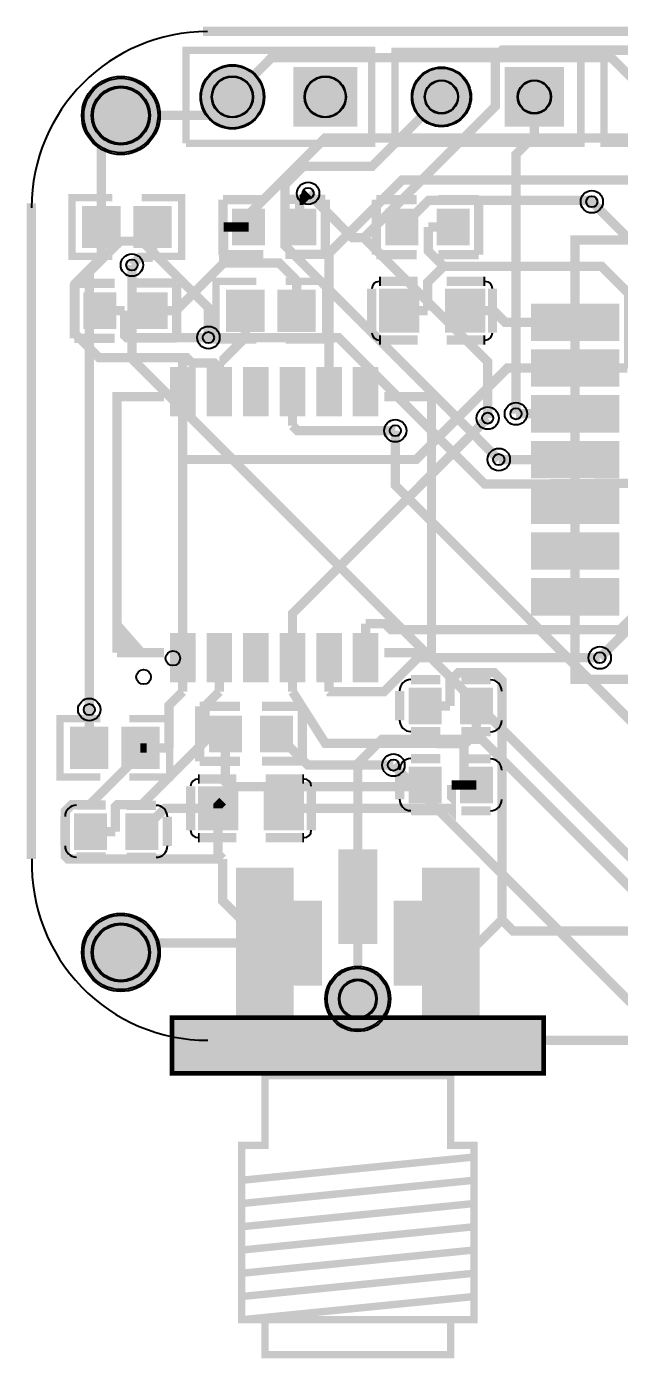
# Model space of a CAD drawing. Header units: millimetres. Extents: x -10.2 to 31.8, y 95.6 to 132.
# Drawn here: x -10.2 to 6.01, y 95.59 to 131.97 of the extents above; entities that cross this region are included whole.
import ezdxf

# ---------------------------------------------------------------- set-up
doc = ezdxf.new("R2010")
doc.units = ezdxf.units.MM
for name, color, linetype, true_color in [('BoardOutLine', 7, 'Continuous', 0xff00ff), ('BottomLayer', 7, 'Continuous', 0x0000ff), ('BottomPasteMaskLayer', 7, 'Continuous', 0x800000), ('BottomSolderMaskLayer', 7, 'Continuous', 0xaa00ff), ('Document', 7, 'Continuous', 0xffffff), ('Hole', 7, 'Continuous', 0x222222), ('Multi-Layer', 7, 'Continuous', 0xc0c0c0), ('TopLayer', 7, 'Continuous', 0xff0000), ('TopPasteMaskLayer', 7, 'Continuous', 0x808080), ('TopSilkLayer', 7, 'Continuous', 0xffcc00), ('TopSolderMaskLayer', 7, 'Continuous', 0x800080)]:
    doc.layers.add(name, color=color, linetype=linetype, true_color=true_color)

msp = doc.modelspace()

# ---------------------------------------------------------------- hatches: boundary and pattern name
at = {"layer": 'BottomLayer'}
for points in [[(-2.9210058420117093, 104.90220980441961), (-4.445008890017789, 104.90220980441961), (-4.445008890017789, 108.96621793243582), (-2.9210058420117093, 108.96621793243582)], [(2.1590043180086695, 104.90220980441961), (0.63500127000259, 104.90220980441961), (0.63500127000259, 108.96621793243582), (2.1590043180086695, 108.96621793243582)]]:
    msp.add_hatch(color=256, dxfattribs=at).paths.add_polyline_path(points)
at = {"layer": 'BottomPasteMaskLayer'}
for points in [[(-2.9210058420117093, 104.90220980441961), (-4.445008890017789, 104.90220980441961), (-4.445008890017789, 108.96621793243582), (-2.9210058420117093, 108.96621793243582)], [(2.1590043180086695, 104.90220980441961), (0.63500127000259, 104.90220980441961), (0.63500127000259, 108.96621793243582), (2.1590043180086695, 108.96621793243582)]]:
    msp.add_hatch(color=256, dxfattribs=at).paths.add_polyline_path(points)
at = {"layer": 'BottomSolderMaskLayer'}
for points in [[(-8.686817373634778, 129.54025908051813, 1), (-6.553213106426244, 129.54025908051813, 1)], [(-5.4474091948183405, 130.04826009652015, 1), (-3.696609093218137, 130.04826009652015, 1)], [(-1.1566170927408166, 129.2354584709169), (-2.9074171943410647, 129.2354584709169), (-2.9074171943410647, 130.8610617221234), (-1.1566170927408166, 130.8610617221234)], [(0.3302006604013652, 130.04826009652015, 1), (1.9558039116078678, 130.04826009652015, 1)], [(2.8702057404115067, 129.2354584709169), (2.8702057404115067, 130.8610617221234), (4.495808991617878, 130.8610617221234), (4.495808991617878, 129.2354584709169)], [(-2.895605791211551, 104.87680975361945), (-4.470408940817833, 104.87680975361945), (-4.470408940817833, 108.99161798323587), (-2.895605791211551, 108.99161798323587)], [(2.184404368808714, 104.87680975361945), (0.6096012192024318, 104.87680975361945), (0.6096012192024318, 108.99161798323587), (2.184404368808714, 108.99161798323587)], [(-8.686817373634778, 106.6802133604267, 1), (-6.553213106426244, 106.6802133604267, 1)], [(-2.032004064008059, 105.41021082042164, 1), (-0.25400050800094676, 105.41021082042164, 1)]]:
    msp.add_hatch(color=256, dxfattribs=at).paths.add_polyline_path(points)
at = {"layer": 'Document'}
msp.add_hatch(color=256, dxfattribs=at).paths.add_polyline_path([(-6.223012446024882, 103.37820675641342), (-6.223012446024882, 104.90220980441961), (3.9370078740157624, 104.90220980441961), (3.9370078740157624, 103.37820675641342)])
at = {"layer": 'Multi-Layer'}
for points in [[(-5.422009144018238, 130.04826009652015, 1), (-3.7220091440182386, 130.04826009652015, 1)], [(-1.1820167640335058, 129.26085852171707), (-2.8820167640335512, 129.26085852171707), (-2.8820167640335512, 130.83566167132324), (-1.1820167640335058, 130.83566167132324)], [(0.35560071120146675, 130.04826009652015, 1), (1.9304038608077663, 130.04826009652015, 1)], [(2.895605791211665, 129.26085852171707), (2.895605791211665, 130.83566167132324), (4.470408940817833, 130.83566167132324), (4.470408940817833, 129.26085852171707)], [(-8.636017272034575, 129.54025908051813, 1), (-6.604013208026448, 129.54025908051813, 1)], [(-8.636017272034575, 106.6802133604267, 1), (-6.604013208026448, 106.6802133604267, 1)], [(-1.9812039624078557, 105.41021082042164, 1), (-0.30480060960114996, 105.41021082042164, 1)]]:
    msp.add_hatch(color=256, dxfattribs=at).paths.add_polyline_path(points)
at = {"layer": 'TopLayer'}
for points in [[(-8.655016510032965, 127.04224028448061), (-7.655016510032965, 127.04224028448061), (-7.655016510032965, 125.94224028448059), (-8.655016510032965, 125.94224028448059)], [(-7.255016510032988, 127.04224028448061), (-6.255016510033101, 127.04224028448061), (-6.255016510033101, 125.94224028448059), (-7.255016510032988, 125.94224028448059)], [(-4.529006858013645, 126.94226568453132), (-3.7290068580136904, 126.94226568453132), (-3.7290068580136904, 126.04224028448061), (-4.529006858013645, 126.04224028448061)], [(-3.1290068580137813, 126.94226568453132), (-2.329006858013713, 126.94226568453132), (-2.329006858013713, 126.04224028448061), (-3.1290068580137813, 126.04224028448061)], [(0.46200152400308525, 126.04224028448061), (-0.33799847599698296, 126.04224028448061), (-0.33799847599698296, 126.94226568453132), (0.46200152400308525, 126.94226568453132)], [(1.8620015240030625, 126.04224028448061), (1.0620015240029943, 126.04224028448061), (1.0620015240029943, 126.94226568453132), (1.8620015240030625, 126.94226568453132)], [(-8.59301498602997, 124.65626111252209), (-7.7930149860299025, 124.65626111252209), (-7.7930149860299025, 123.7562357124715), (-8.59301498602997, 123.7562357124715)], [(-7.1930149860299935, 124.65626111252209), (-6.393014986029925, 124.65626111252209), (-6.393014986029925, 123.7562357124715), (-7.1930149860299935, 123.7562357124715)], [(-4.718008636017203, 124.75623571247138), (-3.7180086360172027, 124.75623571247138), (-3.7180086360172027, 123.65623571247147), (-4.718008636017203, 123.65623571247147)], [(-3.3180086360172254, 124.75623571247138), (-2.318008636017339, 124.75623571247138), (-2.318008636017339, 123.65623571247147), (-3.3180086360172254, 123.65623571247147)], [(-0.5109728219456429, 124.75626111252211), (0.48902717805435714, 124.75626111252211), (0.48902717805435714, 123.65623571247147), (-0.5109728219456429, 123.65623571247147)], [(1.2891287782575773, 124.75626111252211), (2.2891287782575773, 124.75626111252211), (2.2891287782575773, 123.65623571247147), (1.2891287782575773, 123.65623571247147)], [(3.6450088900178343, 123.39225298450594), (3.6450088900178343, 124.39225298450594), (5.945034290068634, 124.39225298450594), (5.945034290068634, 123.39225298450594)], [(3.6450088900178343, 122.14224028448052), (3.6450088900178343, 123.14224028448052), (5.945034290068634, 123.14224028448052), (5.945034290068634, 122.14224028448052)], [(-6.254000508001013, 122.64569469138928), (-5.604013208026458, 122.64569469138928), (-5.604013208026458, 121.3456692913386), (-6.254000508001013, 121.3456692913386)], [(-5.254000508001013, 122.64569469138928), (-4.604013208026458, 122.64569469138928), (-4.604013208026458, 121.3456692913386), (-5.254000508001013, 121.3456692913386)], [(-4.254000508001013, 122.64569469138928), (-3.6040132080263447, 122.64569469138928), (-3.6040132080263447, 121.3456692913386), (-4.254000508001013, 121.3456692913386)], [(-3.2540005080010133, 122.64569469138928), (-2.6040132080263447, 122.64569469138928), (-2.6040132080263447, 121.3456692913386), (-3.2540005080010133, 121.3456692913386)], [(-2.2540005080008996, 122.64569469138928), (-1.6040132080264584, 122.64569469138928), (-1.6040132080264584, 121.3456692913386), (-2.2540005080008996, 121.3456692913386)], [(-1.2540005080010133, 122.64569469138928), (-0.6040132080264584, 122.64569469138928), (-0.6040132080264584, 121.3456692913386), (-1.2540005080010133, 121.3456692913386)], [(3.6450088900178343, 120.89227838455679), (3.6450088900178343, 121.89227838455679), (5.945034290068634, 121.89227838455679), (5.945034290068634, 120.89227838455679)], [(3.6449834899669895, 119.64224028448052), (3.6449834899669895, 120.64224028448052), (5.945008890017789, 120.64224028448052), (5.945008890017789, 119.64224028448052)], [(3.6449834899669895, 118.3922275844551), (3.6449834899669895, 119.3922275844551), (5.945008890017789, 119.3922275844551), (5.945008890017789, 118.3922275844551)], [(3.6449834899669895, 117.14224028448052), (3.6449834899669895, 118.14224028448064), (5.945008890017789, 118.14224028448064), (5.945008890017789, 117.14224028448052)], [(3.6450088900178343, 115.8922275844551), (3.6450088900178343, 116.8922275844551), (5.945034290068634, 116.8922275844551), (5.945034290068634, 115.8922275844551)], [(-6.254000508001013, 115.38277876555753), (-5.604013208026458, 115.38277876555753), (-5.604013208026458, 114.08277876555746), (-6.254000508001013, 114.08277876555746)], [(-5.254000508001013, 115.38277876555753), (-4.604013208026458, 115.38277876555753), (-4.604013208026458, 114.08277876555746), (-5.254000508001013, 114.08277876555746)], [(-4.254000508001013, 115.38277876555753), (-3.6040132080263447, 115.38277876555753), (-3.6040132080263447, 114.08277876555746), (-4.254000508001013, 114.08277876555746)], [(-3.2540005080010133, 115.38277876555753), (-2.6040132080263447, 115.38277876555753), (-2.6040132080263447, 114.08277876555746), (-3.2540005080010133, 114.08277876555746)], [(-2.2540005080008996, 115.38277876555753), (-1.6040132080264584, 115.38277876555753), (-1.6040132080264584, 114.08277876555746), (-2.2540005080008996, 114.08277876555746)], [(-1.2540005080010133, 115.38277876555753), (-0.6040132080264584, 115.38277876555753), (-0.6040132080264584, 114.08277876555746), (-1.2540005080010133, 114.08277876555746)], [(0.29700279400560703, 113.86123952247897), (1.0970027940056752, 113.86123952247897), (1.0970027940056752, 112.96121412242826), (0.29700279400560703, 112.96121412242826)], [(1.6970027940055843, 113.86123952247897), (2.4970027940056525, 113.86123952247897), (2.4970027940056525, 112.96121412242826), (1.6970027940055843, 112.96121412242826)], [(-7.9850139700279215, 111.71823723647435), (-8.985013970027921, 111.71823723647435), (-8.985013970027921, 112.81823723647437), (-7.9850139700279215, 112.81823723647437)], [(-6.585013970027944, 111.71823723647435), (-7.585013970027944, 111.71823723647435), (-7.585013970027944, 112.81823723647437), (-6.585013970027944, 112.81823723647437)], [(-5.164008128016235, 113.09923799847593), (-4.364008128016167, 113.09923799847593), (-4.364008128016167, 112.19921259842522), (-5.164008128016235, 112.19921259842522)], [(-3.7640081280162576, 113.09923799847593), (-2.9640081280161894, 113.09923799847593), (-2.9640081280161894, 112.19921259842522), (-3.7640081280162576, 112.19921259842522)], [(0.29700279400560703, 111.7022352044703), (1.0970027940056752, 111.7022352044703), (1.0970027940056752, 110.80220980441959), (0.29700279400560703, 110.80220980441959)], [(1.6970027940055843, 111.7022352044703), (2.4970027940056525, 111.7022352044703), (2.4970027940056525, 110.80220980441959), (1.6970027940055843, 110.80220980441959)], [(-5.463982727965458, 111.16723393446784), (-4.463982727965458, 111.16723393446784), (-4.463982727965458, 110.06720853441709), (-5.463982727965458, 110.06720853441709)], [(-3.663881127762238, 111.16723393446784), (-2.663881127762238, 111.16723393446784), (-2.663881127762238, 110.06720853441709), (-3.663881127762238, 110.06720853441709)], [(-8.847015494030984, 110.43223266446523), (-8.047015494030916, 110.43223266446523), (-8.047015494030916, 109.53220726441452), (-8.847015494030984, 109.53220726441452)], [(-7.447015494031007, 110.43223266446523), (-6.6470154940309385, 110.43223266446523), (-6.6470154940309385, 109.53220726441452), (-7.447015494031007, 109.53220726441452)], [(-0.6350012700024763, 106.93421386842772), (-1.651003302006643, 106.93421386842772), (-1.651003302006643, 109.47421894843785), (-0.6350012700024763, 109.47421894843785)], [(-2.9210058420117093, 104.90220980441961), (-4.445008890017789, 104.90220980441961), (-4.445008890017789, 108.96621793243582), (-2.9210058420117093, 108.96621793243582), (-2.9210058420117093, 108.07721615443222), (-2.1590043180086695, 108.07721615443222), (-2.1590043180086695, 105.7912115824231), (-2.9210058420117093, 105.7912115824231)], [(0.63500127000259, 104.90220980441961), (2.1590043180086695, 104.90220980441961), (2.1590043180086695, 108.96621793243582), (0.63500127000259, 108.96621793243582), (0.63500127000259, 108.07721615443222), (-0.12700025400044979, 108.07721615443222), (-0.12700025400044979, 105.7912115824231), (0.63500127000259, 105.7912115824231)]]:
    msp.add_hatch(color=256, dxfattribs=at).paths.add_polyline_path(points)
at = {"layer": 'TopPasteMaskLayer'}
for points in [[(-8.655016510032965, 127.04224028448061), (-7.655016510032965, 127.04224028448061), (-7.655016510032965, 125.94224028448059), (-8.655016510032965, 125.94224028448059)], [(-7.255016510032988, 127.04224028448061), (-6.255016510033101, 127.04224028448061), (-6.255016510033101, 125.94224028448059), (-7.255016510032988, 125.94224028448059)], [(-4.529006858013645, 126.94226568453132), (-3.7290068580136904, 126.94226568453132), (-3.7290068580136904, 126.04224028448061), (-4.529006858013645, 126.04224028448061)], [(-3.1290068580137813, 126.94226568453132), (-2.329006858013713, 126.94226568453132), (-2.329006858013713, 126.04224028448061), (-3.1290068580137813, 126.04224028448061)], [(0.46200152400308525, 126.04224028448061), (-0.33799847599698296, 126.04224028448061), (-0.33799847599698296, 126.94226568453132), (0.46200152400308525, 126.94226568453132)], [(1.8620015240030625, 126.04224028448061), (1.0620015240029943, 126.04224028448061), (1.0620015240029943, 126.94226568453132), (1.8620015240030625, 126.94226568453132)], [(-8.59301498602997, 124.65626111252209), (-7.7930149860299025, 124.65626111252209), (-7.7930149860299025, 123.7562357124715), (-8.59301498602997, 123.7562357124715)], [(-7.1930149860299935, 124.65626111252209), (-6.393014986029925, 124.65626111252209), (-6.393014986029925, 123.7562357124715), (-7.1930149860299935, 123.7562357124715)], [(-4.718008636017203, 124.75623571247138), (-3.7180086360172027, 124.75623571247138), (-3.7180086360172027, 123.65623571247147), (-4.718008636017203, 123.65623571247147)], [(-3.3180086360172254, 124.75623571247138), (-2.318008636017339, 124.75623571247138), (-2.318008636017339, 123.65623571247147), (-3.3180086360172254, 123.65623571247147)], [(-0.5109728219456429, 124.75626111252211), (0.48902717805435714, 124.75626111252211), (0.48902717805435714, 123.65623571247147), (-0.5109728219456429, 123.65623571247147)], [(1.2891287782575773, 124.75626111252211), (2.2891287782575773, 124.75626111252211), (2.2891287782575773, 123.65623571247147), (1.2891287782575773, 123.65623571247147)], [(3.6450088900178343, 123.39225298450594), (3.6450088900178343, 124.39225298450594), (5.945034290068634, 124.39225298450594), (5.945034290068634, 123.39225298450594)], [(3.6450088900178343, 122.14224028448052), (3.6450088900178343, 123.14224028448052), (5.945034290068634, 123.14224028448052), (5.945034290068634, 122.14224028448052)], [(-6.254000508001013, 122.64569469138928), (-5.604013208026458, 122.64569469138928), (-5.604013208026458, 121.3456692913386), (-6.254000508001013, 121.3456692913386)], [(-5.254000508001013, 122.64569469138928), (-4.604013208026458, 122.64569469138928), (-4.604013208026458, 121.3456692913386), (-5.254000508001013, 121.3456692913386)], [(-4.254000508001013, 122.64569469138928), (-3.6040132080263447, 122.64569469138928), (-3.6040132080263447, 121.3456692913386), (-4.254000508001013, 121.3456692913386)], [(-3.2540005080010133, 122.64569469138928), (-2.6040132080263447, 122.64569469138928), (-2.6040132080263447, 121.3456692913386), (-3.2540005080010133, 121.3456692913386)], [(-2.2540005080008996, 122.64569469138928), (-1.6040132080264584, 122.64569469138928), (-1.6040132080264584, 121.3456692913386), (-2.2540005080008996, 121.3456692913386)], [(-1.2540005080010133, 122.64569469138928), (-0.6040132080264584, 122.64569469138928), (-0.6040132080264584, 121.3456692913386), (-1.2540005080010133, 121.3456692913386)], [(3.6450088900178343, 120.89227838455679), (3.6450088900178343, 121.89227838455679), (5.945034290068634, 121.89227838455679), (5.945034290068634, 120.89227838455679)], [(3.6449834899669895, 119.64224028448052), (3.6449834899669895, 120.64224028448052), (5.945008890017789, 120.64224028448052), (5.945008890017789, 119.64224028448052)], [(3.6449834899669895, 118.3922275844551), (3.6449834899669895, 119.3922275844551), (5.945008890017789, 119.3922275844551), (5.945008890017789, 118.3922275844551)], [(3.6449834899669895, 117.14224028448052), (3.6449834899669895, 118.14224028448064), (5.945008890017789, 118.14224028448064), (5.945008890017789, 117.14224028448052)], [(3.6450088900178343, 115.8922275844551), (3.6450088900178343, 116.8922275844551), (5.945034290068634, 116.8922275844551), (5.945034290068634, 115.8922275844551)], [(-6.254000508001013, 115.38277876555753), (-5.604013208026458, 115.38277876555753), (-5.604013208026458, 114.08277876555746), (-6.254000508001013, 114.08277876555746)], [(-5.254000508001013, 115.38277876555753), (-4.604013208026458, 115.38277876555753), (-4.604013208026458, 114.08277876555746), (-5.254000508001013, 114.08277876555746)], [(-4.254000508001013, 115.38277876555753), (-3.6040132080263447, 115.38277876555753), (-3.6040132080263447, 114.08277876555746), (-4.254000508001013, 114.08277876555746)], [(-3.2540005080010133, 115.38277876555753), (-2.6040132080263447, 115.38277876555753), (-2.6040132080263447, 114.08277876555746), (-3.2540005080010133, 114.08277876555746)], [(-2.2540005080008996, 115.38277876555753), (-1.6040132080264584, 115.38277876555753), (-1.6040132080264584, 114.08277876555746), (-2.2540005080008996, 114.08277876555746)], [(-1.2540005080010133, 115.38277876555753), (-0.6040132080264584, 115.38277876555753), (-0.6040132080264584, 114.08277876555746), (-1.2540005080010133, 114.08277876555746)], [(0.29700279400560703, 113.86123952247897), (1.0970027940056752, 113.86123952247897), (1.0970027940056752, 112.96121412242826), (0.29700279400560703, 112.96121412242826)], [(1.6970027940055843, 113.86123952247897), (2.4970027940056525, 113.86123952247897), (2.4970027940056525, 112.96121412242826), (1.6970027940055843, 112.96121412242826)], [(-7.9850139700279215, 111.71823723647435), (-8.985013970027921, 111.71823723647435), (-8.985013970027921, 112.81823723647437), (-7.9850139700279215, 112.81823723647437)], [(-6.585013970027944, 111.71823723647435), (-7.585013970027944, 111.71823723647435), (-7.585013970027944, 112.81823723647437), (-6.585013970027944, 112.81823723647437)], [(-5.164008128016235, 113.09923799847593), (-4.364008128016167, 113.09923799847593), (-4.364008128016167, 112.19921259842522), (-5.164008128016235, 112.19921259842522)], [(-3.7640081280162576, 113.09923799847593), (-2.9640081280161894, 113.09923799847593), (-2.9640081280161894, 112.19921259842522), (-3.7640081280162576, 112.19921259842522)], [(0.29700279400560703, 111.7022352044703), (1.0970027940056752, 111.7022352044703), (1.0970027940056752, 110.80220980441959), (0.29700279400560703, 110.80220980441959)], [(1.6970027940055843, 111.7022352044703), (2.4970027940056525, 111.7022352044703), (2.4970027940056525, 110.80220980441959), (1.6970027940055843, 110.80220980441959)], [(-5.463982727965458, 111.16723393446784), (-4.463982727965458, 111.16723393446784), (-4.463982727965458, 110.06720853441709), (-5.463982727965458, 110.06720853441709)], [(-3.663881127762238, 111.16723393446784), (-2.663881127762238, 111.16723393446784), (-2.663881127762238, 110.06720853441709), (-3.663881127762238, 110.06720853441709)], [(-8.847015494030984, 110.43223266446523), (-8.047015494030916, 110.43223266446523), (-8.047015494030916, 109.53220726441452), (-8.847015494030984, 109.53220726441452)], [(-7.447015494031007, 110.43223266446523), (-6.6470154940309385, 110.43223266446523), (-6.6470154940309385, 109.53220726441452), (-7.447015494031007, 109.53220726441452)], [(-0.6350012700024763, 106.93421386842772), (-1.651003302006643, 106.93421386842772), (-1.651003302006643, 109.47421894843785), (-0.6350012700024763, 109.47421894843785)], [(-2.9210058420117093, 104.90220980441961), (-4.445008890017789, 104.90220980441961), (-4.445008890017789, 108.96621793243582), (-2.9210058420117093, 108.96621793243582), (-2.9210058420117093, 108.07721615443222), (-2.1590043180086695, 108.07721615443222), (-2.1590043180086695, 105.7912115824231), (-2.9210058420117093, 105.7912115824231)], [(0.63500127000259, 104.90220980441961), (2.1590043180086695, 104.90220980441961), (2.1590043180086695, 108.96621793243582), (0.63500127000259, 108.96621793243582), (0.63500127000259, 108.07721615443222), (-0.12700025400044979, 108.07721615443222), (-0.12700025400044979, 105.7912115824231), (0.63500127000259, 105.7912115824231)]]:
    msp.add_hatch(color=256, dxfattribs=at).paths.add_polyline_path(points)
at = {"layer": 'TopSilkLayer'}
msp.add_hatch(color=256, dxfattribs=at).paths.add_polyline_path([(-7.729133858267687, 115.8242316484633), (-7.729133858267687, 114.86423672847343), (-7.729133858267687, 114.86423672847343), (-6.889128778257486, 114.86423672847343)])
at = {"layer": 'TopSolderMaskLayer'}
for points in [[(-8.686817373634778, 129.54025908051813, 1), (-6.553213106426244, 129.54025908051813, 1)], [(-5.4474091948183405, 130.04826009652015, 1), (-3.696609093218137, 130.04826009652015, 1)], [(-1.1566170927408166, 129.2354584709169), (-2.9074171943410647, 129.2354584709169), (-2.9074171943410647, 130.8610617221234), (-1.1566170927408166, 130.8610617221234)], [(0.3302006604013652, 130.04826009652015, 1), (1.9558039116078678, 130.04826009652015, 1)], [(2.8702057404115067, 129.2354584709169), (2.8702057404115067, 130.8610617221234), (4.495808991617878, 130.8610617221234), (4.495808991617878, 129.2354584709169)], [(-8.680420431808557, 127.06763974876912), (-7.629620330208354, 127.06763974876912), (-7.629620330208354, 125.91683964716901), (-8.680420431808557, 125.91683964716901)], [(-7.280423012458982, 127.06763974876912), (-6.2296229108587795, 127.06763974876912), (-6.2296229108587795, 125.91683964716901), (-7.280423012458982, 125.91683964716901)], [(-4.579803733800986, 126.99306721982612), (-3.6782035306005127, 126.99306721982612), (-3.6782035306005127, 125.9914387491857), (-4.579803733800986, 125.9914387491857)], [(-3.179810185426959, 126.99306721982612), (-2.2782099822263717, 126.99306721982612), (-2.2782099822263717, 125.9914387491857), (-3.179810185426959, 125.9914387491857)], [(0.5128048514162629, 125.9914387491857), (-0.38879535178421065, 125.9914387491857), (-0.38879535178421065, 126.99306721982612), (0.5128048514162629, 126.99306721982612)], [(1.9127983997902902, 125.9914387491857), (1.0111981965898167, 125.9914387491857), (1.0111981965898167, 126.99306721982612), (1.9127983997902902, 126.99306721982612)], [(-4.743412557792794, 124.78163517676), (-3.6926124561925917, 124.78163517676), (-3.6926124561925917, 123.6308350751599), (-4.743412557792794, 123.6308350751599)], [(-3.34341513844322, 124.78163517676), (-2.292615036843017, 124.78163517676), (-2.292615036843017, 123.6308350751599), (-3.34341513844322, 123.6308350751599)], [(-0.5617780848464236, 124.80706238714527), (0.5398221183538681, 124.80706238714527), (0.5398221183538681, 123.60543443784832), (-0.5617780848464236, 123.60543443784832)], [(1.2383235153567966, 124.80706238714527), (2.3399237185570883, 124.80706238714527), (2.3399237185570883, 123.60543443784832), (1.2383235153567966, 123.60543443784832)], [(-8.643811861817198, 124.707062647817), (-7.742211658616725, 124.707062647817), (-7.742211658616725, 123.70543417717658), (-8.643811861817198, 123.70543417717658)], [(-7.243818313443171, 124.707062647817), (-6.3422181102426975, 124.707062647817), (-6.3422181102426975, 123.70543417717658), (-7.243818313443171, 123.70543417717658)], [(3.5865881280149097, 123.38120836213625), (3.5865881280149097, 124.40329536283184), (6.003455052071331, 124.40329536283184), (6.003455052071331, 123.38120836213625)], [(3.5865881280149097, 122.1311995891873), (3.5865881280149097, 123.15328658988312), (6.003455052071331, 123.15328658988312), (6.003455052071331, 122.1311995891873)], [(-6.279409491646902, 122.67109523846841), (-5.578624075149037, 122.67109523846841), (-5.578624075149037, 121.32026874425958), (-6.279409491646902, 121.32026874425958)], [(-5.279409491646902, 122.67109523846841), (-4.578624075149037, 122.67109523846841), (-4.578624075149037, 121.32026874425958), (-5.279409491646902, 121.32026874425958)], [(-4.279409491646902, 122.67109523846841), (-3.578624075148923, 122.67109523846841), (-3.578624075148923, 121.32026874425958), (-4.279409491646902, 121.32026874425958)], [(-3.279409491646902, 122.67109523846841), (-2.578624075148923, 122.67109523846841), (-2.578624075148923, 121.32026874425958), (-3.279409491646902, 121.32026874425958)], [(-2.2794094916467884, 122.67109523846841), (-1.5786240751490368, 122.67109523846841), (-1.5786240751490368, 121.32026874425958), (-2.2794094916467884, 121.32026874425958)], [(-1.2793896408784349, 122.67109523846841), (-0.5786042243805696, 122.67109523846841), (-0.5786042243805696, 121.32026874425958), (-1.2793896408784349, 121.32026874425958)], [(3.5865881280149097, 120.88123712825268), (3.5865881280149097, 121.90332412894838), (6.003455052071331, 121.90332412894838), (6.003455052071331, 120.88123712825268)], [(3.5865614376389203, 119.63119678413273), (3.5865614376389203, 120.65328378482832), (6.003428361695342, 120.65328378482832), (6.003428361695342, 119.63119678413273)], [(3.5865614376389203, 118.3811824010744), (3.5865614376389203, 119.40326940177022), (6.003428361695342, 119.40326940177022), (6.003428361695342, 118.3811824010744)], [(3.5865614376389203, 117.13119397907792), (3.5865614376389203, 118.15328097977374), (6.003428361695342, 118.15328097977374), (6.003428361695342, 117.13119397907792)], [(3.5865881280149097, 115.8811852061292), (3.5865881280149097, 116.9032722068248), (6.003455052071331, 116.9032722068248), (6.003455052071331, 115.8811852061292)], [(-6.279409491646902, 115.40817832007872), (-5.578624075149037, 115.40817832007872), (-5.578624075149037, 114.05737821847845), (-6.279409491646902, 114.05737821847845)], [(-5.279409491646902, 115.40817832007872), (-4.578624075149037, 115.40817832007872), (-4.578624075149037, 114.05737821847845), (-5.279409491646902, 114.05737821847845)], [(-4.279409491646902, 115.40817832007872), (-3.578624075148923, 115.40817832007872), (-3.578624075148923, 114.05737821847845), (-4.279409491646902, 114.05737821847845)], [(-3.279409491646902, 115.40817832007872), (-2.578624075148923, 115.40817832007872), (-2.578624075148923, 114.05737821847845), (-3.279409491646902, 114.05737821847845)], [(-2.2794094916467884, 115.40817832007872), (-1.5786240751490368, 115.40817832007872), (-1.5786240751490368, 114.05737821847845), (-2.2794094916467884, 114.05737821847845)], [(-1.2793896408784349, 115.40817832007872), (-0.5786042243805696, 115.40817832007872), (-0.5786042243805696, 114.05737821847845), (-1.2793896408784349, 114.05737821847845)], [(0.24620591821837934, 113.91204105777376), (1.1478061214188529, 113.91204105777376), (1.1478061214188529, 112.91041258713346), (0.24620591821837934, 112.91041258713346)], [(1.6461994665924067, 113.91204105777376), (2.54779966979288, 113.91204105777376), (2.54779966979288, 112.91041258713346), (1.6461994665924067, 112.91041258713346)], [(-5.214805003803463, 113.15003953377072), (-4.313204800602989, 113.15003953377072), (-4.313204800602989, 112.14841106313031), (-5.214805003803463, 112.14841106313031)], [(-3.8148114554294352, 113.15003953377072), (-2.9132112522289617, 113.15003953377072), (-2.9132112522289617, 112.14841106313031), (-3.8148114554294352, 112.14841106313031)], [(-7.9596203708535995, 111.69283777218584), (-9.010420472453802, 111.69283777218584), (-9.010420472453802, 112.84363787378595), (-7.9596203708535995, 112.84363787378595)], [(-6.5596100482523525, 111.69283777218584), (-7.610410149852555, 111.69283777218584), (-7.610410149852555, 112.84363787378595), (-6.5596100482523525, 112.84363787378595)], [(0.24620591821837934, 111.75303673976521), (1.1478061214188529, 111.75303673976521), (1.1478061214188529, 110.7514082691248), (0.24620591821837934, 110.7514082691248)], [(1.6461994665924067, 111.75303673976521), (2.54779966979288, 111.75303673976521), (2.54779966979288, 110.7514082691248), (1.6461994665924067, 110.7514082691248)], [(-5.514787990866239, 111.21803520909089), (-4.413187787665947, 111.21803520909089), (-4.413187787665947, 110.01640725979394), (-5.514787990866239, 110.01640725979394)], [(-3.7146863906630188, 111.21803520909089), (-2.613086187462727, 111.21803520909089), (-2.613086187462727, 110.01640725979394), (-3.7146863906630188, 110.01640725979394)], [(-8.897812369818212, 110.48303419976003), (-7.996212166617738, 110.48303419976003), (-7.996212166617738, 109.48140572911973), (-8.897812369818212, 109.48140572911973)], [(-7.497818821444184, 110.48303419976003), (-6.596218618243711, 110.48303419976003), (-6.596218618243711, 109.48140572911973), (-7.497818821444184, 109.48140572911973)], [(-0.6096012192024318, 106.90881381762767), (-1.6764033528066875, 106.90881381762767), (-1.6764033528066875, 109.4996189992379), (-0.6096012192024318, 109.4996189992379)], [(-2.9040724748116418, 104.87680975361945), (-4.461942257217856, 104.87680975361945), (-4.461942257217856, 108.99161798323587), (-2.9040724748116418, 108.99161798323587), (-2.9040724748116418, 108.09150368300732), (-2.1251375836085344, 108.09150368300732), (-2.1251375836085344, 105.776924053848), (-2.9040724748116418, 105.776924053848)], [(0.6180679028025224, 104.87680975361945), (2.175937685208737, 104.87680975361945), (2.175937685208737, 108.99161798323587), (0.6180679028025224, 108.99161798323587), (0.6180679028025224, 108.09150368300732), (-0.1608669884005849, 108.09150368300732), (-0.1608669884005849, 105.776924053848), (0.6180679028025224, 105.776924053848)], [(-8.686817373634778, 106.6802133604267, 1), (-6.553213106426244, 106.6802133604267, 1)], [(-2.032004064008059, 105.41021082042164, 1), (-0.25400050800094676, 105.41021082042164, 1)]]:
    msp.add_hatch(color=256, dxfattribs=at).paths.add_polyline_path(points)

# ---------------------------------------------------------------- linework, layer by layer
at = {"layer": 'BoardOutLine', "const_width": 0.25400050800101603}
for points in [[(-5.370993141986219, 131.83997967995936), (25.236068072136277, 131.83997967995936)], [(-10.07000254000502, 109.23393446786895), (-10.07000254000502, 127.14097028194055)], [(25.236068072136277, 104.28092456184913), (-5.243992887985769, 104.28092456184913)]]:
    msp.add_lwpolyline(points, dxfattribs=at)
at = {"layer": 'BoardOutLine'}
for centre, start, end in [((-5.252044704089485, 127.02197104394213), 90, 180), ((-5.244045858579398, 109.09093218186388), 178.302692951156, 270)]:
    msp.add_arc(centre, 4.810007620015241, start, end, dxfattribs=at)
at = {"layer": 'BottomLayer', "const_width": 0.25400050800101603}
for points in [[(6.4702819405638365, 131.32512065024127), (2.8063246126491777, 131.32512065024127), (2.614808229616415, 131.1336042672085), (2.614808229616415, 129.79070358140712), (-0.9765049530099077, 126.19939039878079)], [(2.710566421132853, 120.14224028448052), (-3.129921259842604, 125.98272796545598), (-3.129921259842604, 127.65405130810257), (-2.630048260096487, 128.15392430784857), (-0.7512065024129697, 128.15392430784857), (1.1431292862586133, 130.04826009652015)], [(3.6831343662688596, 130.04826009652015), (3.6831343662688596, 128.9817119634239)], [(3.6831343662688596, 128.9817119634239), (3.1789433578867374, 128.47752095504177), (3.1789433578867374, 121.39217678435352)], [(26.004572009144113, 120.49276098552195), (25.84201168402342, 120.33020066040126), (25.05461010922022, 120.33020066040126), (23.34518669037334, 122.03962407924803), (23.34518669037334, 124.13766827533652), (20.284480568961044, 127.19837439674882), (17.945135890271786, 127.19837439674882), (15.514351028702094, 124.77012954025895), (8.333756667513398, 124.77012954025895), (7.747015494031075, 119.50723901447805), (3.035306070612023, 119.47167894335792), (2.3291846583693996, 119.47167894335792), (-1.6738633477267513, 123.47472694945384), (-5.227330454660887, 123.47472694945384), (-5.227330454660887, 123.47472694945384)], [(-0.9765049530099077, 126.19939039878079), (-1.2871475742952043, 126.19939039878079), (-2.500762001523981, 127.41300482600957)], [(16.098552197104482, 126.19253238506474), (15.509271018541995, 125.60325120650236), (6.835153670307363, 125.60325120650236), (5.2527305054609315, 127.18567437134868)], [(-5.226187452374916, 123.47548895097782), (-5.226187452374916, 124.28702057404121), (-7.0466090932180805, 126.10744221488437), (-7.640462280924567, 126.10744221488437), (-8.484759969519928, 125.26314452628901), (-8.484759969519928, 113.31343662687311)], [(2.407543815087706, 121.27355854711709), (2.407543815087706, 122.81534163068318), (-0.9765049530099077, 126.19939039878079)], [(9.241681483362981, 106.33629667259333), (-7.318643637287323, 122.89662179324353), (-7.318643637287323, 125.45440690881378)], [(5.471805943611798, 114.72923545847084), (10.79514859029723, 120.05257810515616), (10.79514859029723, 124.16383032766066)], [(12.10223520447039, 107.21920243840475), (-0.11899923799842327, 119.44043688087379), (-0.11899923799842327, 120.92989585979171)], [(-0.17018034036073004, 111.79832359664715), (6.283972567945057, 105.34163068326131), (14.536449072898222, 105.34163068326131), (23.622047244094574, 114.42722885445767), (23.622047244094574, 115.31623063246127), (25.176530353060798, 116.71577343154684)], [(15.036931673863364, 116.39220218440437), (15.036931673863364, 109.2357124714249), (11.55181610363229, 105.75059690119372), (8.999085598171177, 105.75059690119372), (2.251587503175074, 112.49809499619005), (-0.48524257048518393, 112.49809499619005), (-1.1430022860045028, 111.8403352806705), (-1.1430022860045028, 105.41021082042164)]]:
    msp.add_lwpolyline(points, dxfattribs=at)
at = {"layer": 'BottomSolderMaskLayer'}
for points in [[(-1.6731706190684417, 105.41007612318253), (-1.6731706190684417, 105.41034551766063)], [(-0.612833952940564, 105.41007612318253), (-0.612833952940564, 105.41034551766063)]]:
    msp.add_lwpolyline(points, close=True, dxfattribs=at)
for centre, radius in [((-7.6200152400305114, 129.54025908051813), 1.0668021336042672), ((-4.572009144018239, 130.04826009652015), 0.8754000508001016), ((-4.572009144018239, 130.04826009652015), 0.5664484065211015), ((-2.032004064008106, 130.04826009652015), 0.5664484065211015), ((1.1430022860046165, 130.04826009652015), 0.8128016256032513), ((-7.6200152400305114, 129.54025908051813), 0.8001016002032004), ((1.1430022860046165, 130.04826009652015), 0.45883962735667416), ((3.6830073660146354, 130.04826009652015), 0.45883962735667416), ((-7.6200152400305114, 106.6802133604267), 1.0668021336042672), ((-7.6200152400305114, 106.6802133604267), 0.8001016002032004), ((-1.1430022860045028, 105.41021082042164), 0.8890017780035561)]:
    msp.add_circle(centre, radius, dxfattribs=at)
for centre, start, end in [((-1.1430022860045028, 105.41034551766063), 360, 540), ((-1.1430022860045028, 105.41007612318253), 540, 360)]:
    msp.add_arc(centre, 0.5301683330639388, start, end, dxfattribs=at)
at = {"layer": 'Document'}
for points, const_width in [([(-6.223012446024882, 103.37820675641342), (-6.223012446024882, 104.90220980441961), (3.9370078740157624, 104.90220980441961), (3.9370078740157624, 103.37820675641342), (-6.223012446024882, 103.37820675641342)], 0.12700025400050802), ([(-3.683007366014749, 95.69469138938268), (-3.683007366014749, 96.64719329438651), (-4.318008636017225, 96.64719329438651), (-4.318008636017225, 97.2821945643891), (-4.318008636017225, 97.91719583439158), (-4.318008636017225, 98.55219710439417), (-4.318008636017225, 99.18719837439676), (-4.318008636017225, 99.82219964439923), (-4.318008636017225, 100.45720091440182), (-4.318008636017225, 101.40970281940565), (-3.683007366014749, 101.40970281940565), (-3.683007366014749, 103.3147066294132), (1.3970027940056298, 103.3147066294132), (1.3970027940056298, 101.40970281940565), (2.032004064008106, 101.40970281940565), (2.032004064008106, 100.45720091440182), (2.032004064008106, 99.82219964439923), (2.032004064008106, 99.18719837439676), (2.032004064008106, 98.55219710439417), (2.032004064008106, 97.91719583439158), (2.032004064008106, 97.2821945643891), (2.032004064008106, 96.64719329438651), (1.3970027940056298, 96.64719329438651), (1.3970027940056298, 95.69469138938268), (-3.683007366014749, 95.69469138938268)], 0.20320040640081283)]:
    msp.add_lwpolyline(points, close=True, dxfattribs=dict(at, const_width=const_width))
at = {"layer": 'Document', "const_width": 0.20320040640081283}
for points in [[(-4.318008636017225, 100.45720091440182), (2.032004064008106, 101.0922021844043)], [(-4.318008636017225, 99.82219964439923), (2.032004064008106, 100.45720091440182)], [(-4.318008636017225, 99.18719837439676), (2.032004064008106, 99.82219964439923)], [(-4.318008636017225, 98.55219710439417), (2.032004064008106, 99.18719837439676)], [(-4.318008636017225, 97.91719583439158), (2.032004064008106, 98.55219710439417)], [(-4.318008636017225, 97.2821945643891), (2.032004064008106, 97.91719583439158)], [(-4.318008636017225, 96.64719329438651), (2.032004064008106, 97.2821945643891)], [(-3.683007366014749, 96.64719329438651), (1.3970027940056298, 96.64719329438651)]]:
    msp.add_lwpolyline(points, dxfattribs=at)
at = {"layer": 'Document'}
msp.add_circle((-6.198882397764805, 114.71424942849887), 0.19989839979679963, dxfattribs=at)
at = {"layer": 'Hole'}
for centre in [(-2.500635001269984, 127.41300482600957), (5.254000508001127, 127.18440436880871), (-7.318516637033326, 125.45440690881378), (-5.226060452120805, 123.47548895097782), (3.1790703581407342, 121.39217678435352), (2.4076708153415893, 121.27355854711709), (-0.11887223774442646, 120.92989585979171), (2.71069342138685, 120.14224028448052), (5.4719329438660225, 114.72923545847084), (-8.484632969265931, 113.31343662687311), (-0.16992633985262273, 111.79730759461518)]:
    msp.add_circle(centre, 0.15250190500381003, dxfattribs=at)
at = {"layer": 'Multi-Layer'}
for points in [[(-1.6428752857505025, 105.41008382016753), (-1.6428752857505025, 105.41033782067564)], [(-0.6431292862585033, 105.41008382016753), (-0.6431292862585033, 105.41033782067564)]]:
    msp.add_lwpolyline(points, close=True, dxfattribs=at)
for centre, radius in [((-4.572009144018239, 130.04826009652015), 0.8500000000000001), ((-4.572009144018239, 130.04826009652015), 0.5500127000254001), ((-2.032004064008106, 130.04826009652015), 0.5500127000254001), ((1.1430022860046165, 130.04826009652015), 0.7874015748031498), ((-7.6200152400305114, 129.54025908051813), 1.0160020320040641), ((-7.6200152400305114, 129.54025908051813), 0.7620015240030481), ((1.1430022860046165, 130.04826009652015), 0.4445008890017781), ((3.6830073660146354, 130.04826009652015), 0.4445008890017781), ((-2.500635001269984, 127.41300482600957), 0.30500381000762006), ((5.254000508001127, 127.18440436880871), 0.30500381000762006), ((-7.318516637033326, 125.45440690881378), 0.30500381000762006), ((-5.226060452120805, 123.47548895097782), 0.30500381000762006), ((2.4076708153415893, 121.27355854711709), 0.30500381000762006), ((3.1790703581407342, 121.39217678435352), 0.30500381000762006), ((-0.11887223774442646, 120.92989585979171), 0.30500381000762006), ((2.71069342138685, 120.14224028448052), 0.30500381000762006), ((5.4719329438660225, 114.72923545847084), 0.30500381000762006), ((-8.484632969265931, 113.31343662687311), 0.30500381000762006), ((-0.16992633985262273, 111.79730759461518), 0.30500381000762006), ((-7.6200152400305114, 106.6802133604267), 1.0160020320040641), ((-7.6200152400305114, 106.6802133604267), 0.7620015240030481), ((-1.1430022860045028, 105.41021082042164), 0.8382016764033529)]:
    msp.add_circle(centre, radius, dxfattribs=at)
for centre, start, end in [((-1.1430022860045028, 105.41033782067564), 360, 540), ((-1.1430022860045028, 105.41008382016753), 540, 360)]:
    msp.add_arc(centre, 0.4998729997459995, start, end, dxfattribs=at)
at = {"layer": 'TopLayer', "const_width": 0.25400050800101603}
for points in [[(-4.571882143764242, 130.04826009652015), (-3.5035560071120244, 131.11658623317248), (5.789814579629137, 131.11658623317248), (6.8581407162814685, 130.04826009652015)], [(-7.619888239776401, 129.54025908051813), (-5.079883159766268, 129.54025908051813), (-4.571882143764242, 130.04826009652015)], [(8.331597663195453, 130.04826009652015), (8.331597663195453, 129.9527559055117), (7.300609601219094, 128.9217678435357), (-2.038989077978158, 128.9217678435357), (-4.468503937007881, 126.49225298450597)], [(-8.154813309626661, 126.49225298450597), (-8.154813309626661, 129.00533401066798), (-7.619888239776401, 129.54025908051813)], [(-1.9290068580137358, 121.995681991364), (-1.9290068580137358, 125.78155956311912), (0.07023114046228329, 127.78079756159502), (7.300609601219094, 127.78079756159502), (7.315849631699166, 127.76555753111495), (11.85102870205742, 127.76555753111495), (12.045085090170232, 127.57150114300225)], [(-2.7288544577089624, 127.22148844297692), (-2.6922783845567437, 127.22148844297692), (-2.500762001523981, 127.41300482600957)], [(-2.7288544577089624, 126.49225298450597), (-2.7288544577089624, 127.22148844297692)], [(0.06210312420625996, 126.49225298450597), (0.7931165862331682, 127.22326644653288), (5.215011430022969, 127.22326644653288), (5.253873507746903, 127.18440436880871)], [(-8.154813309626661, 126.49225298450597), (-8.154813309626661, 125.66319532639056)], [(-6.754762509524994, 126.49225298450597), (-6.754762509524994, 125.66319532639056)], [(-4.808102616205247, 126.49225298450597), (-4.808102616205247, 125.51181102362193)], [(-4.468503937007881, 126.49225298450597), (-4.808102616205247, 126.49225298450597)], [(-4.128905257810516, 126.49225298450597), (-4.468503937007881, 126.49225298450597)], [(1.4621539243078132, 126.49225298450597), (0.7829565659131958, 126.49225298450597)], [(1.2030734061468138, 125.42011684023362), (0.7829565659131958, 125.84023368046735), (0.7829565659131958, 126.49225298450597)], [(-0.9290068580136221, 115.6619253238506), (-0.39890779781558194, 115.6619253238506), (-0.2366014732029953, 115.49961899923801), (6.032893065786084, 115.49961899923801), (9.54521209042423, 119.01193802387604), (9.54521209042423, 126.14224028448052)], [(-8.154813309626661, 125.66319532639056), (-8.873888747777414, 124.94411988823981), (-8.873888747777414, 123.5824231648462), (-8.216281432562823, 122.92481584963161), (-5.928752857505742, 122.92481584963161)], [(-6.754762509524994, 125.66319532639056), (-7.1098552197104254, 125.66319532639056), (-7.318643637287323, 125.45440690881378)], [(-4.808102616205247, 125.51181102362193), (-6.1136652273304435, 124.20624841249673)], [(-4.808102616205247, 125.51181102362193), (-3.294259588519253, 125.51181102362193), (-2.8177546355092318, 125.03530607061214)], [(1.2030734061468138, 125.42011684023362), (0.7682245364491109, 124.98526797053592), (0.7682245364491109, 124.20624841249673)], [(1.2030734061468138, 125.42011684023362), (5.517272034544021, 125.42011684023362), (6.264287528575096, 124.67310134620266), (6.264287528575096, 122.68199136398266), (6.22440944881896, 122.64211328422653)], [(-2.8177546355092318, 124.20624841249673), (-2.8177546355092318, 125.03530607061214)], [(-8.192913385826841, 124.20624841249673), (-7.513716027431997, 124.20624841249673)], [(-7.513716027431997, 124.20624841249673), (-7.513716027431997, 123.52705105410212), (-7.462153924307813, 123.47548895097782), (-5.226187452374916, 123.47548895097782)], [(-6.7928625857251745, 124.20624841249673), (-6.1136652273304435, 124.20624841249673)], [(-4.217805435610899, 124.20624841249673), (-4.217805435610899, 123.47802895605787)], [(-0.010795021590070064, 124.20624841249673), (0.7682245364491109, 124.20624841249673)], [(1.7893065786131501, 124.20624841249673), (2.568326136652331, 124.20624841249673)], [(4.795148590297231, 123.89230378460752), (2.882270764541545, 123.89230378460752), (2.568326136652331, 124.20624841249673)], [(-4.217805435610899, 123.47802895605787), (-4.871856743713465, 122.8239776479553), (-4.928752857505742, 122.8239776479553)], [(-5.928752857505742, 122.46024892049786), (-5.928752857505742, 122.92481584963161)], [(-5.928752857505742, 122.92481584963161), (-5.818770637541206, 122.92481584963161), (-5.671196342392591, 122.777241554483), (-4.9754889509778195, 122.777241554483), (-4.928752857505742, 122.8239776479553)], [(-4.928752857505742, 121.995681991364), (-4.928752857505742, 122.8239776479553)], [(-5.928752857505742, 120.14401828803659), (0.4499618999237782, 120.14401828803659), (2.9480568961137124, 122.64211328422653), (4.795148590297231, 122.64211328422653)], [(-5.928752857505742, 122.46024892049786), (-5.928752857505742, 121.995681991364)], [(4.795148590297231, 122.64211328422653), (6.22440944881896, 122.64211328422653)], [(-5.928752857505742, 121.995681991364), (-5.928752857505742, 120.14401828803659)], [(-2.9287528575056285, 121.995681991364), (-2.9287528575056285, 121.06654813309626)], [(4.795148590297231, 121.39217678435352), (3.1789433578867374, 121.39217678435352)], [(-2.9287528575056285, 114.73279146558286), (-2.9287528575056285, 115.93726187452376), (2.407543815087706, 121.27355854711709)], [(-2.9287528575056285, 121.06654813309626), (-2.79210058420108, 120.92989585979171), (-0.11899923799842327, 120.92989585979171)], [(-5.928752857505742, 120.14401828803659), (-5.928752857505742, 114.73279146558286)], [(4.795148590297231, 120.14224028448052), (2.710566421132853, 120.14224028448052)], [(-0.9290068580136221, 114.73279146558286), (-0.9290068580136221, 115.6619253238506)], [(-5.928752857505742, 114.73279146558286), (-5.928752857505742, 113.80365760731524)], [(-4.928752857505742, 114.73279146558286), (-4.928752857505742, 113.80365760731524)], [(-2.9287528575056285, 114.268224536449), (-2.9287528575056285, 114.73279146558286)], [(-1.9290068580137358, 114.73279146558286), (-1.9290068580137358, 113.80365760731524)], [(-1.9290068580137358, 113.80365760731524), (-1.9272288544576668, 113.80187960375918), (-0.4283718567436381, 113.80187960375918), (0.4989839979680255, 114.72923545847084), (5.471805943611798, 114.72923545847084)], [(-2.9287528575056285, 114.268224536449), (-2.9287528575056285, 113.80365760731524)], [(1.376301752603581, 113.41122682245361), (1.376301752603581, 114.09042418084834), (1.6071882143763787, 114.32131064262126), (2.5894081788163703, 114.32131064262126), (2.7979425958851607, 114.11277622555247), (2.7979425958851607, 107.57302514605021)], [(-4.928752857505742, 113.80365760731524), (-5.317881635763229, 113.41452882905764), (-5.317881635763229, 112.45237490474972), (-7.051943103886174, 110.71831343662689), (-7.710820421640847, 110.71831343662689), (-7.76771653543301, 110.66141732283461), (-7.76771653543301, 109.98221996443988)], [(-6.305689611379194, 112.268224536449), (-6.305689611379194, 113.42672085344168), (-5.928752857505742, 113.80365760731524)], [(1.7576835153670345, 112.34188468376931), (1.7170434340869178, 112.38252476504942), (-0.5080010160020265, 112.39522479044956), (-2.032004064008106, 112.39522479044956), (-2.9286258572517454, 113.80238760477516)], [(0.6971043942087363, 113.41122682245361), (1.376301752603581, 113.41122682245361)], [(2.097155194310403, 113.41122682245361), (2.097155194310403, 112.68199136398266)], [(-8.484759969519928, 113.31343662687311), (-8.484759969519928, 112.268224536449)], [(-4.764033528066989, 112.64922529845057), (-4.764033528066989, 111.33870967741927), (-4.636931673863273, 111.21160782321556)], [(-3.3639827279654355, 112.64922529845057), (-2.512065024130038, 111.79730759461518), (-0.1700279400558884, 111.79730759461518)], [(1.7575565151130377, 112.3423926847853), (2.097155194310403, 112.68199136398266)], [(1.7575565151130377, 111.25222250444494), (1.7575565151130377, 112.3423926847853)], [(-6.9191008382016435, 112.268224536449), (-8.474345948691848, 110.71297942595879), (-8.963296926593898, 110.71297942595879), (-9.139065278130602, 110.53721107442209), (-9.139065278130602, 109.30861061722123), (-9.065151130302183, 109.23469646939282), (-4.836804673609322, 109.23469646939282)], [(-7.084963169926368, 112.268224536449), (-6.9191008382016435, 112.268224536449)], [(-6.9191008382016435, 112.268224536449), (-6.305689611379194, 112.268224536449)], [(-4.636906273812542, 111.21158242316483), (-4.636906273812542, 111.01117602235195), (-4.836804673609322, 110.81127762255528)], [(-4.636906273812542, 111.21158242316483), (0.6564643129286196, 111.21158242316483), (0.6971043942087363, 111.25222250444494)], [(1.4179578359156721, 111.25222250444494), (1.4179578359156721, 110.57299974599937), (1.3737363474726862, 110.61722123444247), (-3.163830327660662, 110.61722123444247)], [(1.7575565151130377, 111.25222250444494), (1.4179578359156721, 111.25222250444494)], [(2.097155194310403, 111.25222250444494), (1.7575565151130377, 111.25222250444494)], [(-7.046837693675343, 109.98221996443988), (-6.411836423672753, 110.61722123444247), (-4.963931927863882, 110.61722123444247)], [(-4.963931927863882, 110.61722123444247), (-4.963931927863882, 110.68412496824988), (-4.836804673609322, 110.81125222250444)], [(-4.963931927863882, 110.61722123444247), (-4.963931927863882, 109.36179832359664), (-4.836804673609322, 109.23467106934208)], [(13.287147574295204, 110.4902209804419), (12.117729235458455, 110.4902209804419), (8.895986791973655, 107.26847853695699), (3.102489204978383, 107.26847853695699), (2.7979425958851607, 107.57302514605021)], [(-8.446913893827855, 109.98221996443988), (-7.76771653543301, 109.98221996443988)], [(-4.836804673609322, 109.23467106934208), (-4.836804673609322, 108.08801117602229), (-3.683007366014749, 106.93421386842772)], [(-1.1430022860045028, 105.41021082042164), (-1.1430022860045028, 107.95034290068577), (-1.2698755397510695, 108.07721615443222)], [(2.7979171958344295, 107.57299974599948), (2.1591313182626664, 106.93421386842772), (1.3970027940056298, 106.93421386842772)], [(-3.683007366014749, 106.93421386842772), (-7.365887731775388, 106.93421386842772), (-7.619888239776401, 106.6802133604267)]]:
    msp.add_lwpolyline(points, dxfattribs=at)
at = {"layer": 'TopSilkLayer'}
for points, const_width in [([(-5.842011684023305, 128.7782575565151), (-5.842011684023305, 131.31826263652522), (-0.7620015240030398, 131.31826263652522), (-0.7620015240030398, 128.7782575565151), (-2.667005334010696, 128.7782575565151)], 0.20320040640081283), ([(-5.842011684023305, 128.7782575565151), (-2.667005334010696, 128.7782575565151)], 0.20299974599949203), ([(-7.8549657099314345, 127.29235458470919), (-8.955041910083764, 127.29235458470919), (-8.955041910083764, 126.29235458470919), (-8.955041910083764, 125.69215138430275), (-7.8549657099314345, 125.69215138430275)], 0.2), ([(-7.055118110236208, 127.29235458470919), (-5.955041910083878, 127.29235458470919), (-5.955041910083878, 125.69215138430275), (-7.055118110236208, 125.69215138430275)], 0.2), ([(-3.7289560579121144, 127.24226568453139), (-4.829997459994843, 127.24226568453139)], 0.25400050800101603), ([(-4.828981457962868, 127.24226568453139), (-4.828981457962868, 125.74224028448054)], 0.25400050800101603), ([(-3.1283464566928387, 127.24737109474222), (-2.0280162560325152, 127.24737109474222)], 0.25400050800101603), ([(-2.0280162560325152, 127.24226568453139), (-2.0283718567437745, 125.74224028448054)], 0.25400050800101603), ([(-0.6389890779780671, 125.74224028448054), (-0.6386334772669215, 127.24226568453139)], 0.25400050800101603), ([(0.46134112268225635, 127.23716027432044), (-0.6389890779780671, 127.23716027432044)], 0.25400050800101603), ([(1.0619253238506872, 127.24226568453139), (2.1629921259842604, 127.24226568453139)], 0.25400050800101603), ([(2.161976123952286, 125.74224028448054), (2.161976123952286, 127.24226568453139)], 0.25400050800101603), ([(-3.7289306578612695, 125.74224028448054), (-4.829997459994843, 125.74224028448054)], 0.25400050800101603), ([(-3.1283464566928387, 125.74734569469138), (-2.0280162560325152, 125.74734569469138)], 0.25400050800101603), ([(0.46134112268225635, 125.73713487426971), (-0.6389890779780671, 125.73713487426971)], 0.25400050800101603), ([(1.0619507239014183, 125.74224028448054), (2.1629921259842604, 125.74224028448054)], 0.25400050800101603), ([(-0.5610109220218646, 125.00627381254753), (-0.5109982219964877, 125.00627381254753)], 0.25400050800101603), ([(0.48902717805435714, 125.00627381254753), (-0.5109982219964877, 125.00627381254753)], 0.25400050800101603), ([(1.2891033782068462, 125.00627381254753), (2.2890017780035805, 125.00627381254753)], 0.25400050800101603), ([(2.3390144780289575, 125.00627381254753), (2.2890017780035805, 125.00627381254753)], 0.25400050800101603), ([(-7.7929641859283265, 124.95626111252216), (-8.894005588011169, 124.95626111252216)], 0.25400050800101603), ([(-8.892989585979194, 124.95626111252216), (-8.892989585979194, 123.45623571247143)], 0.25400050800101603), ([(-7.1923545847091646, 124.9613665227331), (-6.092024384048727, 124.9613665227331)], 0.25400050800101603), ([(-6.092024384048727, 124.95626111252216), (-6.092379984759987, 123.45623571247143)], 0.25400050800101603), ([(-3.917957835915672, 125.00635001269995), (-5.018034036068002, 125.00635001269995), (-5.018034036068002, 124.00635001270007), (-5.018034036068002, 123.40614681229351), (-3.917957835915672, 123.40614681229351)], 0.2), ([(-3.1181102362204456, 125.00635001269995), (-2.0180340360681157, 125.00635001269995), (-2.0180340360681157, 123.40614681229351), (-3.1181102362204456, 123.40614681229351)], 0.2), ([(-0.7610109220217964, 124.80627381254749), (-0.7610109220217964, 123.60624841249683)], 0.25400050800101603), ([(2.5390144780288892, 124.80627381254749), (2.5390144780288892, 123.60624841249683)], 0.25400050800101603), ([(-7.792938785877595, 123.45623571247143), (-8.894005588011169, 123.45623571247143)], 0.25400050800101603), ([(-7.1923545847091646, 123.46134112268226), (-6.092024384048727, 123.46134112268226)], 0.25400050800101603), ([(-0.5609855219710198, 123.40622301244605), (-0.5109982219964877, 123.40622301244605)], 0.25400050800101603), ([(0.48902717805435714, 123.40622301244605), (-0.5109982219964877, 123.40622301244605)], 0.25400050800101603), ([(1.2891033782068462, 123.40622301244605), (2.2890017780035805, 123.40622301244605)], 0.25400050800101603), ([(2.3389890779781126, 123.40622301244605), (2.2890017780035805, 123.40622301244605)], 0.25400050800101603), ([(-6.4401574803149515, 121.86423672847343), (-7.729133858267687, 121.86423672847343), (-7.729133858267687, 114.86423672847343)], 0.25400050800101603), ([(-0.4178562357125202, 114.86423672847343), (0.8708661417323356, 114.86423672847343), (0.8708661417323356, 121.86423672847343), (-0.4178562357125202, 121.86423672847343)], 0.25400050800101603), ([(-7.729133858267687, 114.86423672847343), (-6.4401574803149515, 114.86423672847343)], 0.25400050800101603), ([(1.1083312166624637, 114.13286766573526), (0.30830581661166434, 114.13286766573526)], 0.25400050800101603), ([(1.6842265684531412, 114.1270256540513), (2.4841757683516335, 114.1270256540513)], 0.25400050800101603), ([(-0.0014986029972305914, 113.82303784607564), (-0.0014986029972305914, 113.02303784607568)], 0.25400050800101603), ([(2.794005588011146, 113.8172212344424), (2.794005588011146, 113.0171958343916)], 0.25400050800101603), ([(-4.363957327914591, 113.399237998476), (-5.464998729997433, 113.399237998476)], 0.25400050800101603), ([(-5.463982727965458, 113.399237998476), (-5.463982727965458, 111.89921259842515)], 0.25400050800101603), ([(-3.7633477266954287, 113.40434340868683), (-2.663017526035105, 113.40434340868683)], 0.25400050800101603), ([(-2.663017526035105, 113.399237998476), (-2.663373126746251, 111.89921259842515)], 0.25400050800101603), ([(-8.184912369824815, 111.46812293624578), (-9.284988569977031, 111.46812293624578), (-9.284988569977031, 113.06832613665222), (-8.184912369824815, 113.06832613665222)], 0.2), ([(-7.385064770129475, 111.46812293624578), (-6.284988569977145, 111.46812293624578), (-6.284988569977145, 112.46812293624578), (-6.284988569977145, 113.06832613665222), (-7.385064770129475, 113.06832613665222)], 0.2), ([(1.1083312166624637, 112.71323342646679), (0.30830581661166434, 112.71323342646679)], 0.25400050800101603), ([(1.6842265684531412, 112.7073914147827), (2.4841757683516335, 112.7073914147827)], 0.25400050800101603), ([(1.1083312166624637, 111.9738633477267), (0.30830581661166434, 111.9738633477267)], 0.25400050800101603), ([(1.6842265684531412, 111.96802133604263), (2.4841757683516335, 111.96802133604263)], 0.25400050800101603), ([(-4.3639319278638595, 111.89921259842515), (-5.464998729997433, 111.89921259842515)], 0.25400050800101603), ([(-3.7633477266954287, 111.90431800863598), (-2.663017526035105, 111.90431800863598)], 0.25400050800101603), ([(-0.0014986029972305914, 111.66403352806697), (-0.0014986029972305914, 110.86403352806701)], 0.25400050800101603), ([(2.794005588011146, 111.65821691643373), (2.794005588011146, 110.85819151638293)], 0.25400050800101603), ([(-5.714020828041612, 111.21724663449322), (-5.714020828041612, 110.01722123444245)], 0.25400050800101603), ([(-5.51402082804168, 111.41724663449327), (-5.464008128016303, 111.41724663449327)], 0.25400050800101603), ([(-4.463982727965458, 111.41724663449327), (-5.464008128016303, 111.41724663449327)], 0.25400050800101603), ([(-3.663906527812969, 111.41724663449327), (-2.664008128016235, 111.41724663449327)], 0.25400050800101603), ([(-2.613995427990858, 111.41724663449327), (-2.664008128016235, 111.41724663449327)], 0.25400050800101603), ([(-2.413995427990926, 111.21724663449322), (-2.413995427990926, 110.01722123444245)], 0.25400050800101603), ([(-8.035687071374127, 110.70386080772164), (-8.835712471424927, 110.70386080772164)], 0.25400050800101603), ([(-7.45979171958345, 110.69801879603756), (-6.6598425196849576, 110.69801879603756)], 0.25400050800101603), ([(1.1083312166624637, 110.55422910845812), (0.30830581661166434, 110.55422910845812)], 0.25400050800101603), ([(1.6842265684531412, 110.54838709677415), (2.4841757683516335, 110.54838709677415)], 0.25400050800101603), ([(-9.145516891033822, 110.3940309880619), (-9.145516891033822, 109.59403098806195)], 0.25400050800101603), ([(-6.3500127000253315, 110.38821437642866), (-6.3500127000253315, 109.58818897637786)], 0.25400050800101603), ([(-5.513995427990835, 109.81719583439167), (-5.464008128016303, 109.81719583439167)], 0.25400050800101603), ([(-4.463982727965458, 109.81719583439167), (-5.464008128016303, 109.81719583439167)], 0.25400050800101603), ([(-3.663906527812969, 109.81719583439167), (-2.664008128016235, 109.81719583439167)], 0.25400050800101603), ([(-2.6140208280417028, 109.81719583439167), (-2.664008128016235, 109.81719583439167)], 0.25400050800101603), ([(-8.035687071374127, 109.28422656845305), (-8.835712471424927, 109.28422656845305)], 0.25400050800101603), ([(-7.45979171958345, 109.27838455676908), (-6.6598425196849576, 109.27838455676908)], 0.25400050800101603)]:
    msp.add_lwpolyline(points, dxfattribs=dict(at, const_width=const_width))
for points, const_width in [([(-0.12700025400044979, 128.7782575565151), (-0.12700025400044979, 131.29286258572517), (4.953009906019815, 131.29286258572517), (4.953009906019815, 128.7782575565151), (-0.12700025400044979, 128.7782575565151)], 0.20320040640081283), ([(5.588011176022292, 128.7782575565151), (5.588011176022292, 131.29286258572517), (10.668021336042784, 131.29286258572517), (10.668021336042784, 128.7782575565151), (5.588011176022292, 128.7782575565151)], 0.20320040640081283), ([(4.795021590043234, 126.14224028448052), (16.795021590043234, 126.14224028448052), (16.795021590043234, 114.14224028448052), (4.795021590043234, 114.14224028448052), (4.795021590043234, 126.14224028448052)], 0.25400050800101603)]:
    msp.add_lwpolyline(points, close=True, dxfattribs=dict(at, const_width=const_width))
msp.add_circle((-6.998983997967912, 114.20421640843279), 0.19989839979679963, dxfattribs=at)
for centre, radius, start, end in [((-0.561010922021751, 124.80627381254749), 0.2, 90, 180), ((2.3390144780288438, 124.80627381254749), 0.2, 0, 90), ((-0.5609855219710198, 123.60624841249694), 0.20002540005080013, 180, 270), ((2.3389890779781126, 123.60624841249694), 0.20002540005080013, 270, 0), ((0.30830581661166434, 113.82303784607575), 0.30982981965963935, 90, 180), ((2.4841757683516335, 113.81722123444251), 0.30982981965963935, 359.9999999999857, 90), ((0.30830581661166434, 113.02303784607568), 0.30982981965963935, 180.00000000000702, 270), ((2.4841757683516335, 113.01722123444233), 0.30982981965963935, 270, 0), ((0.30830581661166434, 111.66403352806708), 0.30982981965963935, 90, 180), ((2.4841757683516335, 111.65821691643384), 0.30982981965963935, 359.9999999999857, 90), ((-5.514020828041566, 111.21724663449322), 0.2, 90, 180), ((-2.6139954279909716, 111.21724663449322), 0.2, 0, 90), ((-8.835712471424927, 110.39403098806201), 0.30982981965963935, 90, 180), ((-6.6598425196849576, 110.38821437642878), 0.30982981965963935, 359.9999999999857, 90), ((0.30830581661166434, 110.86403352806701), 0.30982981965963935, 180.00000000000702, 270), ((2.4841757683516335, 110.85821691643366), 0.30982981965963935, 270, 0), ((-5.513995427990835, 110.01722123444256), 0.20002540005080013, 180, 270), ((-2.6140208280417028, 110.01722123444256), 0.20002540005080013, 270, 0), ((-8.835712471424927, 109.59403098806195), 0.30982981965963935, 180.00000000000702, 270), ((-6.6598425196849576, 109.5882143764286), 0.30982981965963935, 270, 0)]:
    msp.add_arc(centre, radius, start, end, dxfattribs=at)
at = {"layer": 'TopSolderMaskLayer'}
for points in [[(-1.6731706190684417, 105.41007612318253), (-1.6731706190684417, 105.41034551766063)], [(-0.612833952940564, 105.41007612318253), (-0.612833952940564, 105.41034551766063)]]:
    msp.add_lwpolyline(points, close=True, dxfattribs=at)
for centre, radius in [((-7.6200152400305114, 129.54025908051813), 1.0668021336042672), ((-4.572009144018239, 130.04826009652015), 0.8754000508001016), ((-4.572009144018239, 130.04826009652015), 0.5664484065211015), ((-2.032004064008106, 130.04826009652015), 0.5664484065211015), ((1.1430022860046165, 130.04826009652015), 0.8128016256032513), ((-7.6200152400305114, 129.54025908051813), 0.8001016002032004), ((1.1430022860046165, 130.04826009652015), 0.45883962735667416), ((3.6830073660146354, 130.04826009652015), 0.45883962735667416), ((-7.6200152400305114, 106.6802133604267), 1.0668021336042672), ((-7.6200152400305114, 106.6802133604267), 0.8001016002032004), ((-1.1430022860045028, 105.41021082042164), 0.8890017780035561)]:
    msp.add_circle(centre, radius, dxfattribs=at)
for centre, start, end in [((-1.1430022860045028, 105.41034551766063), 360, 540), ((-1.1430022860045028, 105.41007612318253), 540, 360)]:
    msp.add_arc(centre, 0.5301683330639388, start, end, dxfattribs=at)

doc.saveas('drawing.dxf')
